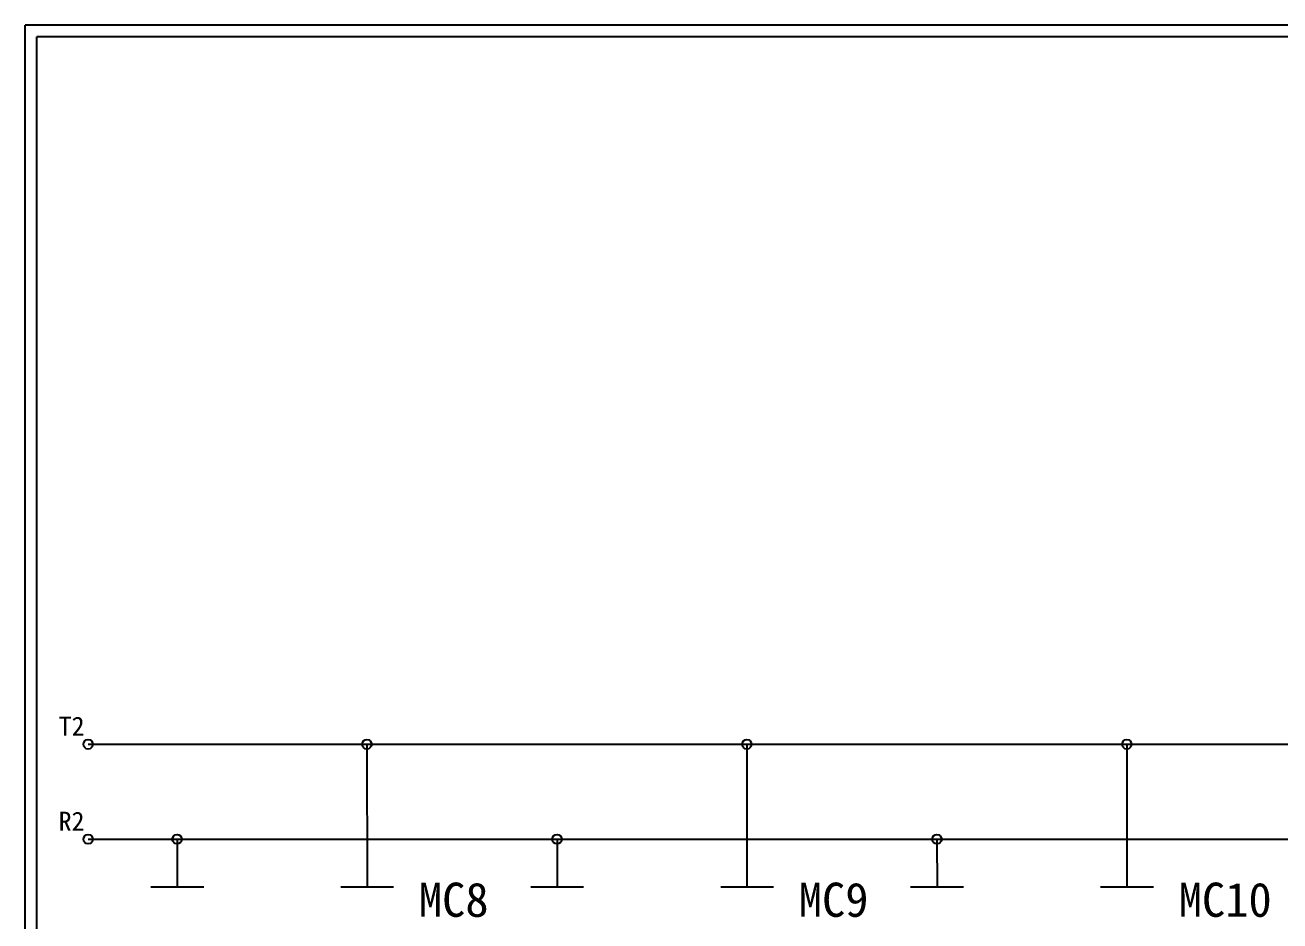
# Model space of a CAD drawing. Extents: x 10 to 297, y 3 to 207.
# Drawn here: x 10 to 142.1, y 112.6 to 207 of the extents above; entities that cross this region are included whole.
import ezdxf

# ---------------------------------------------------------------- set-up
doc = ezdxf.new("R2010")
doc.units = 0
doc.layers.get('0').update_dxf_attribs({"linetype": 'CONTINUOUS'})
doc.layers.add('圖框層', color=7, linetype='CONTINUOUS')
doc.layers.add('標尺寸層', color=3, linetype='CONTINUOUS')
doc.styles.add('STSL', font='kaiu.ttf')

msp = doc.modelspace()

# ---------------------------------------------------------------- linework, layer by layer
for p, q in [((45.99, 131.22), (46, 116.22)), ((85.99, 131.22), (86, 116.22)), ((125.99, 131.22), (126, 116.22)), ((26, 121.22), (26.01, 116.22)), ((66, 121.22), (66.01, 116.22)), ((106, 121.22), (106.01, 116.22))]:
    msp.add_line(p, q)
at = {"layer": '圖框層', "color": 7}
for p, q in [((297, 206.97), (10, 206.97)), ((10, 3), (10, 206.97)), ((295.75, 205.72), (11.25, 205.72)), ((11.25, 4.25), (11.25, 205.72))]:
    msp.add_line(p, q, dxfattribs=at)
at = {"layer": '標尺寸層', "color": 7}
for p, q in [((16.64, 131.22), (46, 131.22)), ((45.99, 131.22), (85.99, 131.22)), ((85.99, 131.22), (125.99, 131.22)), ((125.99, 131.22), (186.67, 131.22)), ((16.64, 121.22), (26, 121.22)), ((26, 121.22), (66, 121.22)), ((66, 121.22), (106, 121.22)), ((106, 121.22), (209.51, 121.22)), ((23.23, 116.22), (28.8, 116.22)), ((43.23, 116.22), (48.8, 116.22)), ((63.23, 116.22), (68.8, 116.22)), ((83.23, 116.22), (88.8, 116.22)), ((103.23, 116.22), (108.8, 116.22)), ((123.23, 116.22), (128.8, 116.22))]:
    msp.add_line(p, q, dxfattribs=at)
for centre in [(16.64, 131.22), (45.99, 131.22), (85.99, 131.22), (125.99, 131.22), (16.64, 121.22), (26, 121.22), (66, 121.22), (106, 121.22)]:
    msp.add_circle(centre, 0.5, dxfattribs=at)

# ---------------------------------------------------------------- texts
at = {"layer": '圖框層', "color": 4, "style": 'STSL'}
for s, height, p in [('T2', 2, (13.54, 132.13)), ('R2', 2, (13.53, 122.12)), ('MC8', 3.6, (51.45, 113.05)), ('MC9', 3.6, (91.45, 113.05)), ('MC10', 3.6, (131.45, 113.05))]:
    msp.add_text(s, height=height, dxfattribs=at).set_placement(p)

doc.saveas('drawing.dxf')
